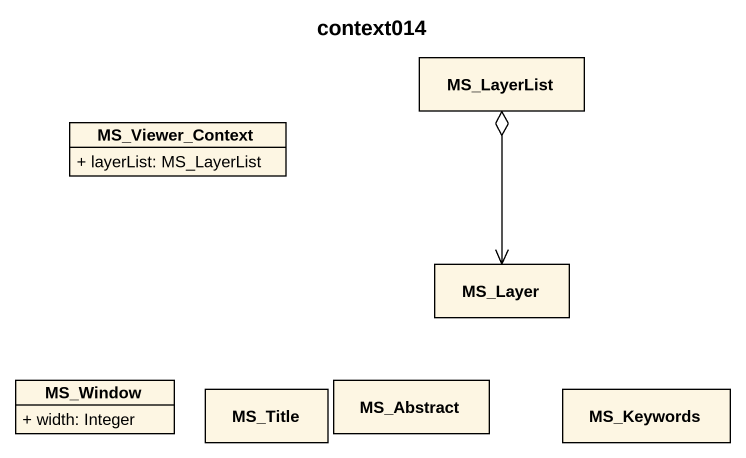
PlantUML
@startuml
title context014
hide circle
hide empty members
skinparam classAttributeIconSize 0
class MS_Viewer_Context {
  + layerList: MS_LayerList
}
class MS_LayerList
class MS_Layer
class MS_Window {
  + width: Integer
}
class MS_Title
class MS_Abstract
class MS_Keywords
MS_LayerList o--> MS_Layer
@enduml
